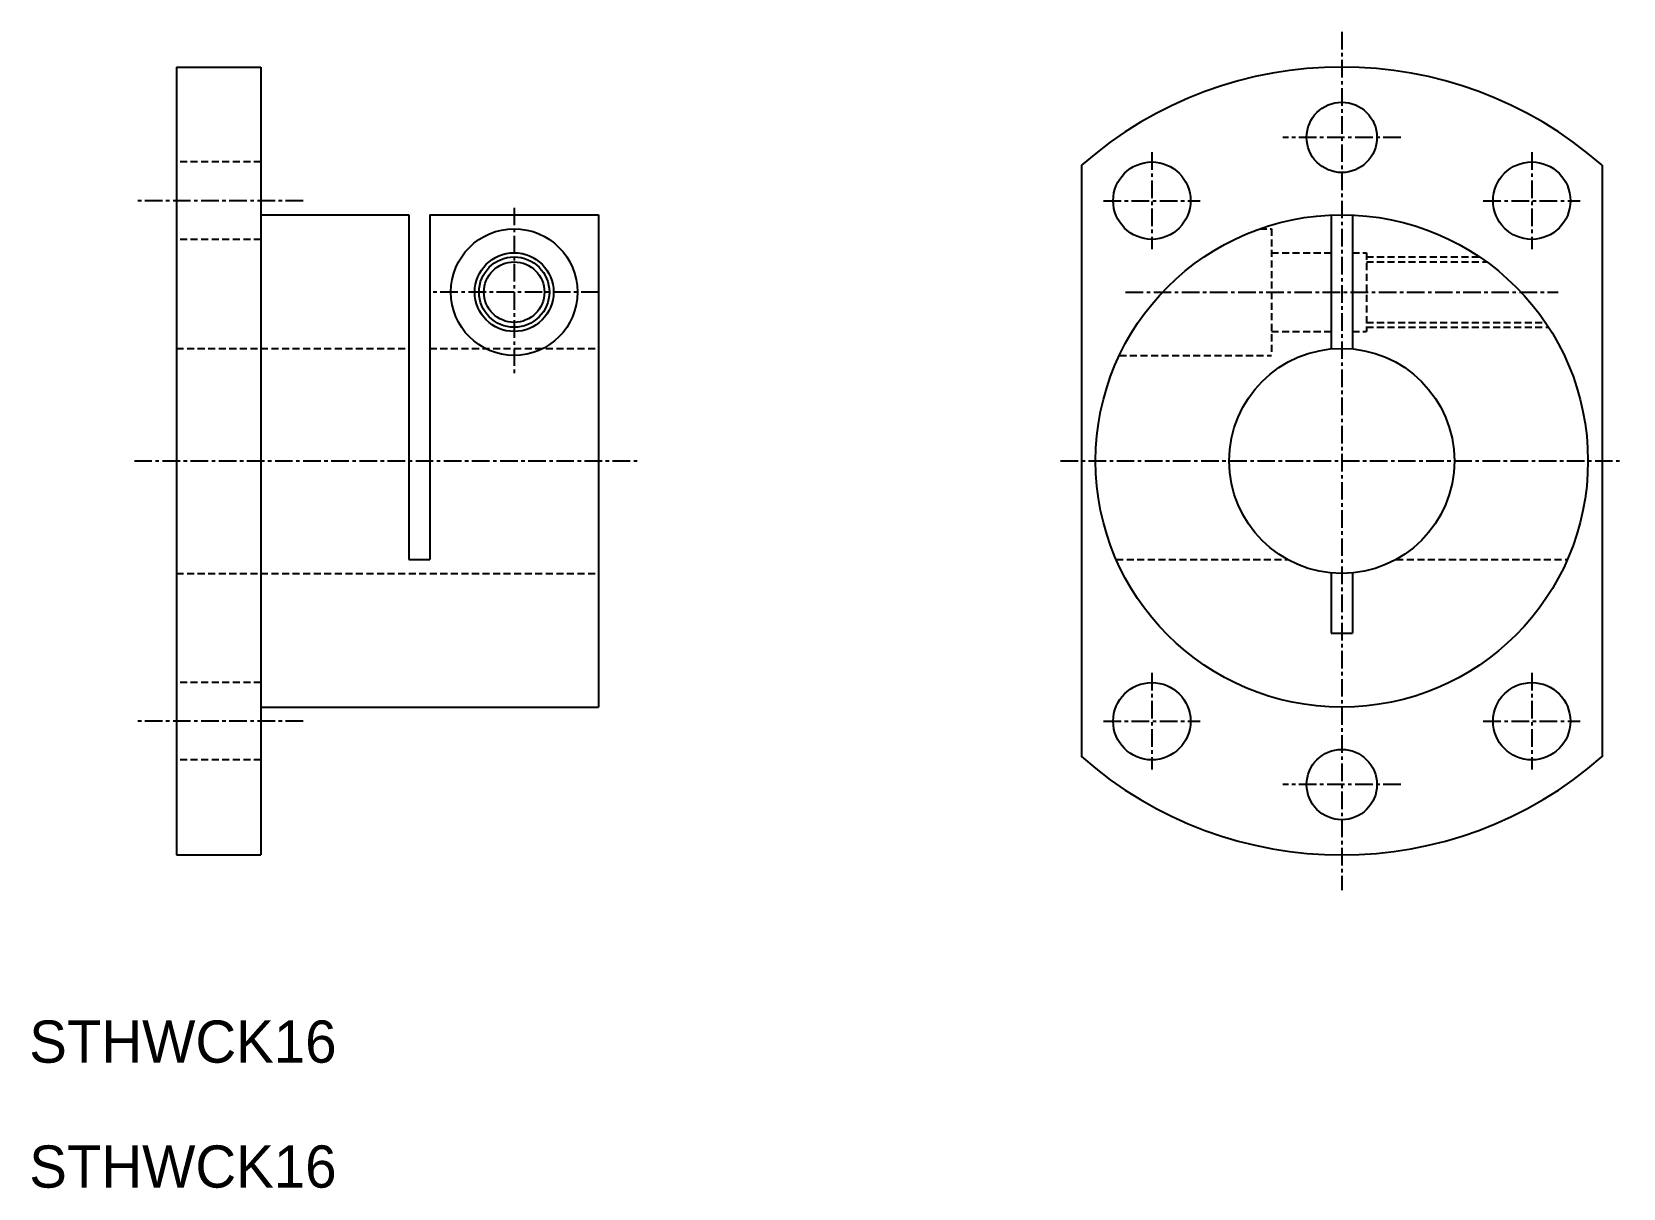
# Model space of a CAD drawing. Extents: x 71 to 184, y 50 to 132.
import ezdxf

# ---------------------------------------------------------------- set-up
doc = ezdxf.new("R2010")
doc.units = 0
doc.linetypes.add('CENTER', pattern=[2, 1.25, -0.25, 0.25, -0.25])
doc.linetypes.add('DASHED', pattern=[0.75, 0.5, -0.25])
doc.layers.get('0').update_dxf_attribs({"linetype": 'CONTINUOUS'})
doc.layers.add('CENTER', color=1, linetype='CENTER')

msp = doc.modelspace()

# ---------------------------------------------------------------- linework, layer by layer
at = {"color": 7, "linetype": 'CONTINUOUS'}
for p, q in [((81.29, 129.99), (81.29, 73.99)), ((81.29, 129.99), (87.29, 129.99)), ((87.29, 129.99), (87.29, 73.99)), ((145.62, 123.01), (145.62, 80.97)), ((182.62, 123.01), (182.62, 80.97)), ((87.29, 119.49), (97.79, 119.49)), ((97.79, 119.49), (97.79, 94.99)), ((99.29, 119.49), (99.29, 94.99)), ((99.29, 119.49), (111.29, 119.49)), ((111.29, 119.49), (111.29, 84.49)), ((163.37, 119.47), (163.37, 109.96)), ((164.87, 119.47), (164.87, 109.96)), ((97.79, 94.99), (99.29, 94.99)), ((163.37, 94.03), (163.37, 89.74)), ((164.12, 93.99), (164.12, 93.99)), ((164.87, 94.03), (164.87, 89.74)), ((163.37, 89.74), (164.87, 89.74)), ((87.29, 84.49), (111.29, 84.49)), ((81.29, 73.99), (87.29, 73.99))]:
    msp.add_line(p, q, dxfattribs=at)
at = {"color": 3, "linetype": 'DASHED'}
for p, q in [((87.29, 123.24), (81.29, 123.24)), ((87.29, 117.74), (81.29, 117.74)), ((158.29, 118.49), (159.12, 118.49)), ((159.12, 118.49), (159.12, 109.49)), ((159.12, 116.79), (163.37, 116.79)), ((164.87, 116.79), (165.87, 116.79)), ((165.87, 116.79), (165.87, 111.19)), ((165.87, 116.49), (173.92, 116.49)), ((165.87, 116.14), (174.42, 116.14)), ((159.12, 111.19), (163.37, 111.19)), ((164.87, 111.19), (165.87, 111.19)), ((165.87, 111.84), (178.59, 111.84)), ((165.87, 111.49), (178.82, 111.49)), ((81.29, 109.99), (97.79, 109.99)), ((99.29, 109.99), (111.29, 109.99)), ((148.31, 109.49), (159.12, 109.49)), ((81.29, 93.99), (111.29, 93.99)), ((148.08, 94.99), (160.25, 94.99)), ((167.99, 94.99), (180.16, 94.99)), ((87.29, 86.24), (81.29, 86.24)), ((87.29, 80.74), (81.29, 80.74))]:
    msp.add_line(p, q, dxfattribs=at)
at = {"color": 7, "linetype": 'CONTINUOUS'}
for centre, radius in [((164.12, 124.99), 2.5), ((150.62, 120.49), 2.75), ((177.62, 120.49), 2.75), ((164.12, 101.99), 17.5), ((105.29, 113.99), 4.5), ((105.29, 113.99), 2.8), ((105.29, 113.99), 2.15), ((164.12, 101.99), 8), ((150.62, 83.49), 2.75), ((177.62, 83.49), 2.75), ((164.12, 78.99), 2.5)]:
    msp.add_circle(centre, radius, dxfattribs=at)
at = {"color": 3, "linetype": 'CONTINUOUS'}
msp.add_circle((105.29, 113.99), 2.5, dxfattribs=at)
at = {"color": 7, "linetype": 'CONTINUOUS'}
for start, end in [(48.6456, 131.3544), (228.6456, 311.3544)]:
    msp.add_arc((164.12, 101.99), 28, start, end, dxfattribs=at)
at = {"layer": 'CENTER', "color": 1, "linetype": 'CENTER'}
for p, q in [((164.12, 132.49), (164.12, 71.49)), ((168.32, 124.99), (159.92, 124.99)), ((150.62, 123.93), (150.62, 117.05)), ((177.62, 123.93), (177.62, 117.05)), ((90.29, 120.49), (78.29, 120.49)), ((105.29, 119.99), (105.29, 107.99)), ((147.18, 120.49), (154.06, 120.49)), ((174.18, 120.49), (181.06, 120.49)), ((111.29, 113.99), (99.29, 113.99)), ((148.75, 113.99), (179.49, 113.99)), ((78.29, 101.99), (114.29, 101.99)), ((144.12, 101.99), (184.12, 101.99)), ((150.62, 86.93), (150.62, 80.05)), ((177.62, 86.93), (177.62, 80.05)), ((90.29, 83.49), (78.29, 83.49)), ((147.18, 83.49), (154.06, 83.49)), ((174.18, 83.49), (181.06, 83.49)), ((168.32, 78.99), (159.92, 78.99))]:
    msp.add_line(p, q, dxfattribs=at)

# ---------------------------------------------------------------- texts
at = {"color": 7, "linetype": 'CONTINUOUS'}
for p in [(70.82, 59.22), (70.82, 50.34)]:
    msp.add_text('STHWCK16', height=3, dxfattribs=at).set_placement(p)

doc.saveas('drawing.dxf')
